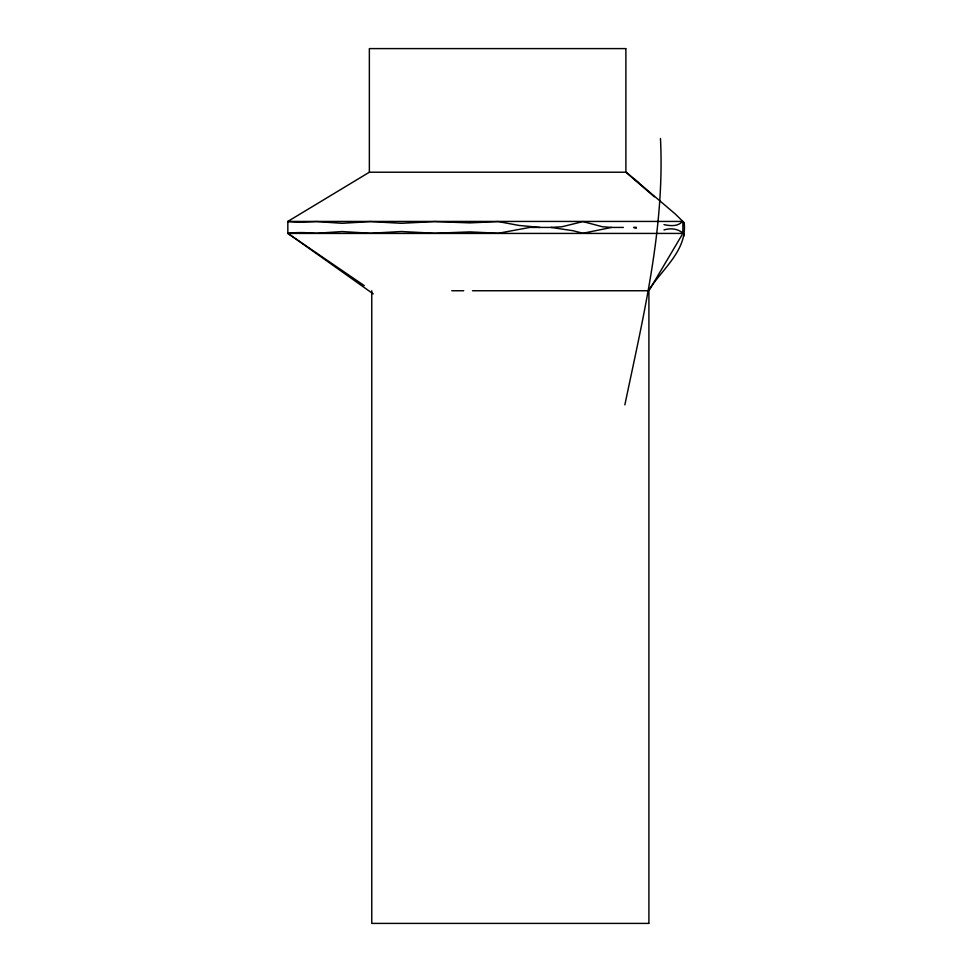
<?xml version="1.0" encoding="UTF-8"?>
<svg xmlns="http://www.w3.org/2000/svg" width="972" height="972" viewBox="0 0 972 972"><rect width="100%" height="100%" fill="white"/><g stroke="black" fill="none" stroke-linecap="round" stroke-linejoin="round"><path stroke-width="1.46" d="M660.462 138.461C664.994 228.833 643.124 317.127 624.862 404.862M634.582 179.298L675.406 214.119L684.167 222.758C687.447 250.241 662.005 269.317 648.652 290.312M682.101 234.726L648.907 290.75L648.907 923.4M364.257 285.622L287.834 233.426L287.834 221.434L369.36 172.214L625.64 172.214M664.01 229.939C670.923 227.776 678.675 228.724 683.753 233.985L684.167 235.856M623.356 227.424L611.619 227.424L582.945 233.268L573.091 230.729L550.93 227.424L529.764 227.424L498.332 233.268L469.865 231.895L434.642 233.268L401.412 231.518L370.478 233.268L342.132 231.567L316.544 233.268L304.856 232.648A338.511 130.673 40.9 0 0 287.834 233.268L373.236 293.909M636.235 227.266L633.623 227.424L636.235 228.371M550.93 227.424L561.95 226.755L582.945 221.58L602.312 226.719L611.619 227.424M625.64 48.6L369.36 48.6L369.36 172.214M287.834 221.434L682.466 221.434M287.834 233.426L682.733 233.426M451.749 290.75L463.717 290.75M472.501 290.75L648.652 290.75M648.652 923.4L371.766 923.4L371.766 290.75M540.031 227.424L518.951 225.431L498.332 221.58L469.865 222.88L434.642 221.58L401.412 223.293L370.478 221.58L342.132 223.293L316.544 221.58L298.975 222.296L287.834 221.58M664.01 224.641C670.085 225.917 677.8 226.755 682.332 221.58L684.167 222.758M626.478 172.409L638.628 182.76M654.363 196.83L625.883 172.214L625.883 48.6M682.879 221.434L682.879 233.426"/></g></svg>
